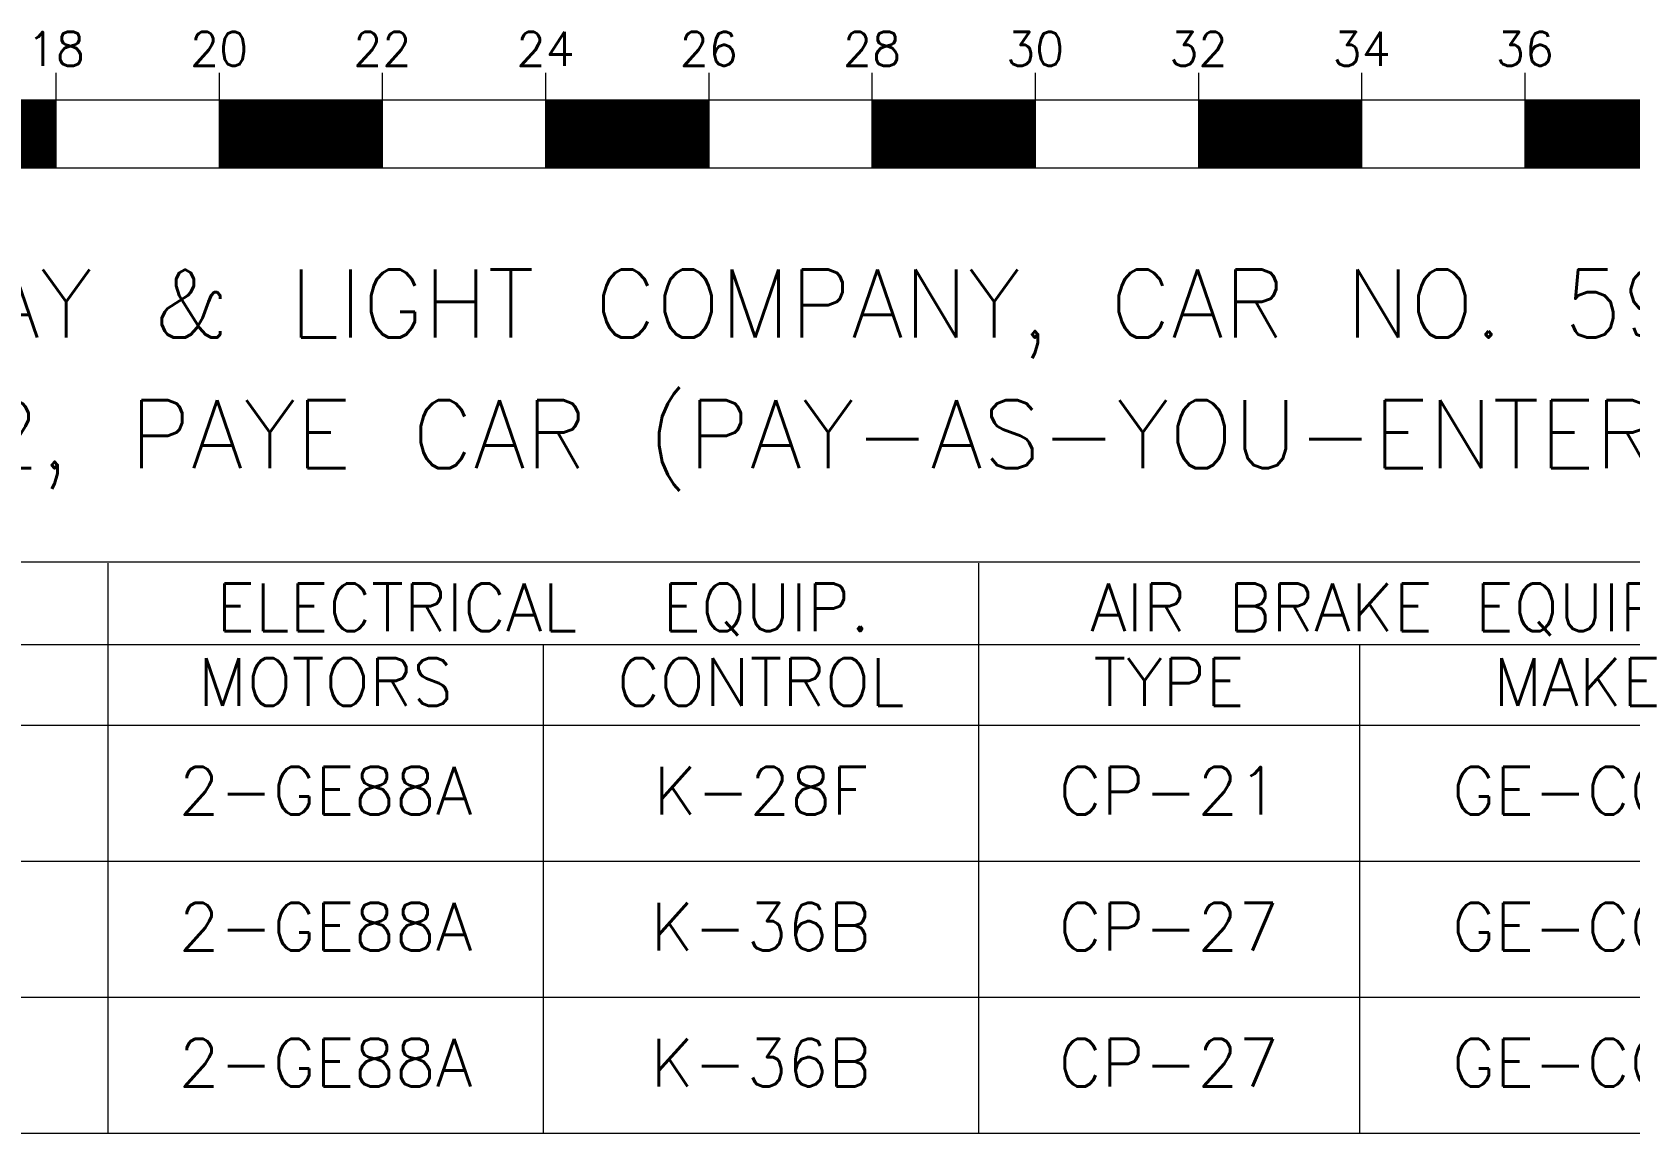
# Model space of a CAD drawing. Header units: inches. Extents: x 0 to 22, y 0 to 17.
# Drawn here: x 9.696 to 14.581, y 0.336 to 3.705 of the extents above; entities that cross this region are included whole.
import ezdxf
from ezdxf.enums import TextEntityAlignment as Align

# ---------------------------------------------------------------- set-up
doc = ezdxf.new("R2010")
doc.units = ezdxf.units.IN
doc.header["$LTSCALE"] = 100
doc.header["$MEASUREMENT"] = 0
for name, color, linetype, lineweight in [('INFORMATIONBLOCK', 7, 'Continuous', 0), ('SCALE', 7, 'Continuous', 0), ('TITLE', 7, 'Continuous', 0)]:
    doc.layers.add(name, color=color, linetype=linetype, lineweight=lineweight)
doc.styles.add('STANDARD0', font='TXT.SHX')

msp = doc.modelspace()

# ---------------------------------------------------------------- linework, layer by layer
at = {"layer": 'INFORMATIONBLOCK', "color": 7, "linetype": 'Continuous'}
for p, q in [((2.3576, 2.0832), (19.7464, 2.0832)), ((9.9288, 2.08), (9.9288, 0.336)), ((12.5912, 2.08), (12.5912, 0.336)), ((7.6824, 1.8304), (15.0872, 1.8304)), ((11.26, 1.8304), (11.26, 0.336)), ((13.756, 1.8304), (13.756, 0.336)), ((2.3576, 1.584), (19.7464, 1.584)), ((2.3576, 1.168), (19.7464, 1.168)), ((2.3576, 0.752), (19.7464, 0.752)), ((2.3576, 0.336), (19.7464, 0.336))]:
    msp.add_line(p, q, dxfattribs=at)
at = {"layer": 'SCALE', "color": 7, "linetype": 'Continuous'}
for p, q in [((9.7695, 3.58), (9.7695, 3.2888)), ((10.2687, 3.58), (10.2687, 3.2888)), ((10.7679, 3.58), (10.7679, 3.2888)), ((11.2671, 3.58), (11.2671, 3.2888)), ((11.7663, 3.58), (11.7663, 3.2888)), ((12.2655, 3.58), (12.2655, 3.2888)), ((12.7647, 3.58), (12.7647, 3.2888)), ((13.2639, 3.58), (13.2639, 3.2888)), ((13.7631, 3.58), (13.7631, 3.2888)), ((14.2623, 3.58), (14.2623, 3.2888)), ((5.2767, 3.4968), (16.7583, 3.4968)), ((5.2767, 3.2888), (16.7583, 3.2888))]:
    msp.add_line(p, q, dxfattribs=at)
at = {"layer": 'SCALE', "color": 7, "linetype": 'Continuous', "lineweight": 211, "const_width": 0.208}
for points in [[(9.2703, 3.3928), (9.7695, 3.3928)], [(10.2687, 3.3928), (10.7679, 3.3928)], [(11.2671, 3.3928), (11.7663, 3.3928)], [(12.2655, 3.3928), (12.7647, 3.3928)], [(13.2639, 3.3928), (13.7631, 3.3928)], [(14.2623, 3.3928), (14.7615, 3.3928)]]:
    msp.add_lwpolyline(points, dxfattribs=at)

# ---------------------------------------------------------------- texts
at = {"layer": 'INFORMATIONBLOCK', "color": 7, "linetype": 'Continuous', "style": 'STANDARD0'}
for s, p in [('ELECTRICAL  EQUIP.', (11.26, 1.9448)), ('AIR BRAKE EQUIP.', (13.8392, 1.9448)), ('MOTORS', (10.5944, 1.716)), ('CONTROL', (11.9256, 1.716)), ('TYPE', (13.1736, 1.716)), ('MAKE', (14.4216, 1.716)), ('2-GE88A', (10.5944, 1.3832)), ('K-28F', (11.9256, 1.3832)), ('CP-21', (13.1736, 1.3832)), ('GE-CO', (14.38, 1.3832)), ('2-GE88A', (10.5944, 0.9672)), ('K-36B', (11.9256, 0.9672)), ('CP-27', (13.1736, 0.9672)), ('GE-CO', (14.38, 0.9672)), ('2-GE88A', (10.5944, 0.5512)), ('K-36B', (11.9256, 0.5512)), ('CP-27', (13.1736, 0.5512)), ('GE-CO', (14.38, 0.5512))]:
    msp.add_text(s, height=0.1456, dxfattribs=at).set_placement(p, align=Align.MIDDLE_CENTER)
at = {"layer": 'SCALE', "color": 7, "linetype": 'Continuous', "style": 'STANDARD0'}
for s, p in [('18', (9.7695, 3.6008)), ('20', (10.2687, 3.6008)), ('22', (10.7679, 3.6008)), ('24', (11.2671, 3.6008)), ('26', (11.7663, 3.6008)), ('28', (12.2655, 3.6008)), ('30', (12.7647, 3.6008)), ('32', (13.2639, 3.6008)), ('34', (13.7631, 3.6008)), ('36', (14.2623, 3.6008))]:
    msp.add_text(s, height=0.104, dxfattribs=at).set_placement(p, align=Align.CENTER)
at = {"layer": 'TITLE', "color": 7, "linetype": 'Continuous', "style": 'STANDARD0'}
for s, p in [('COLUMBUS RAILWAY & LIGHT COMPANY, CAR NO. 590', (10.99988, 2.76973)), ('KUHLMAN TYPE 2, PAYE CAR (PAY-AS-YOU-ENTER)', (10.99943, 2.36991))]:
    msp.add_text(s, height=0.208, dxfattribs=at).set_placement(p, align=Align.CENTER)

doc.saveas('drawing.dxf')
